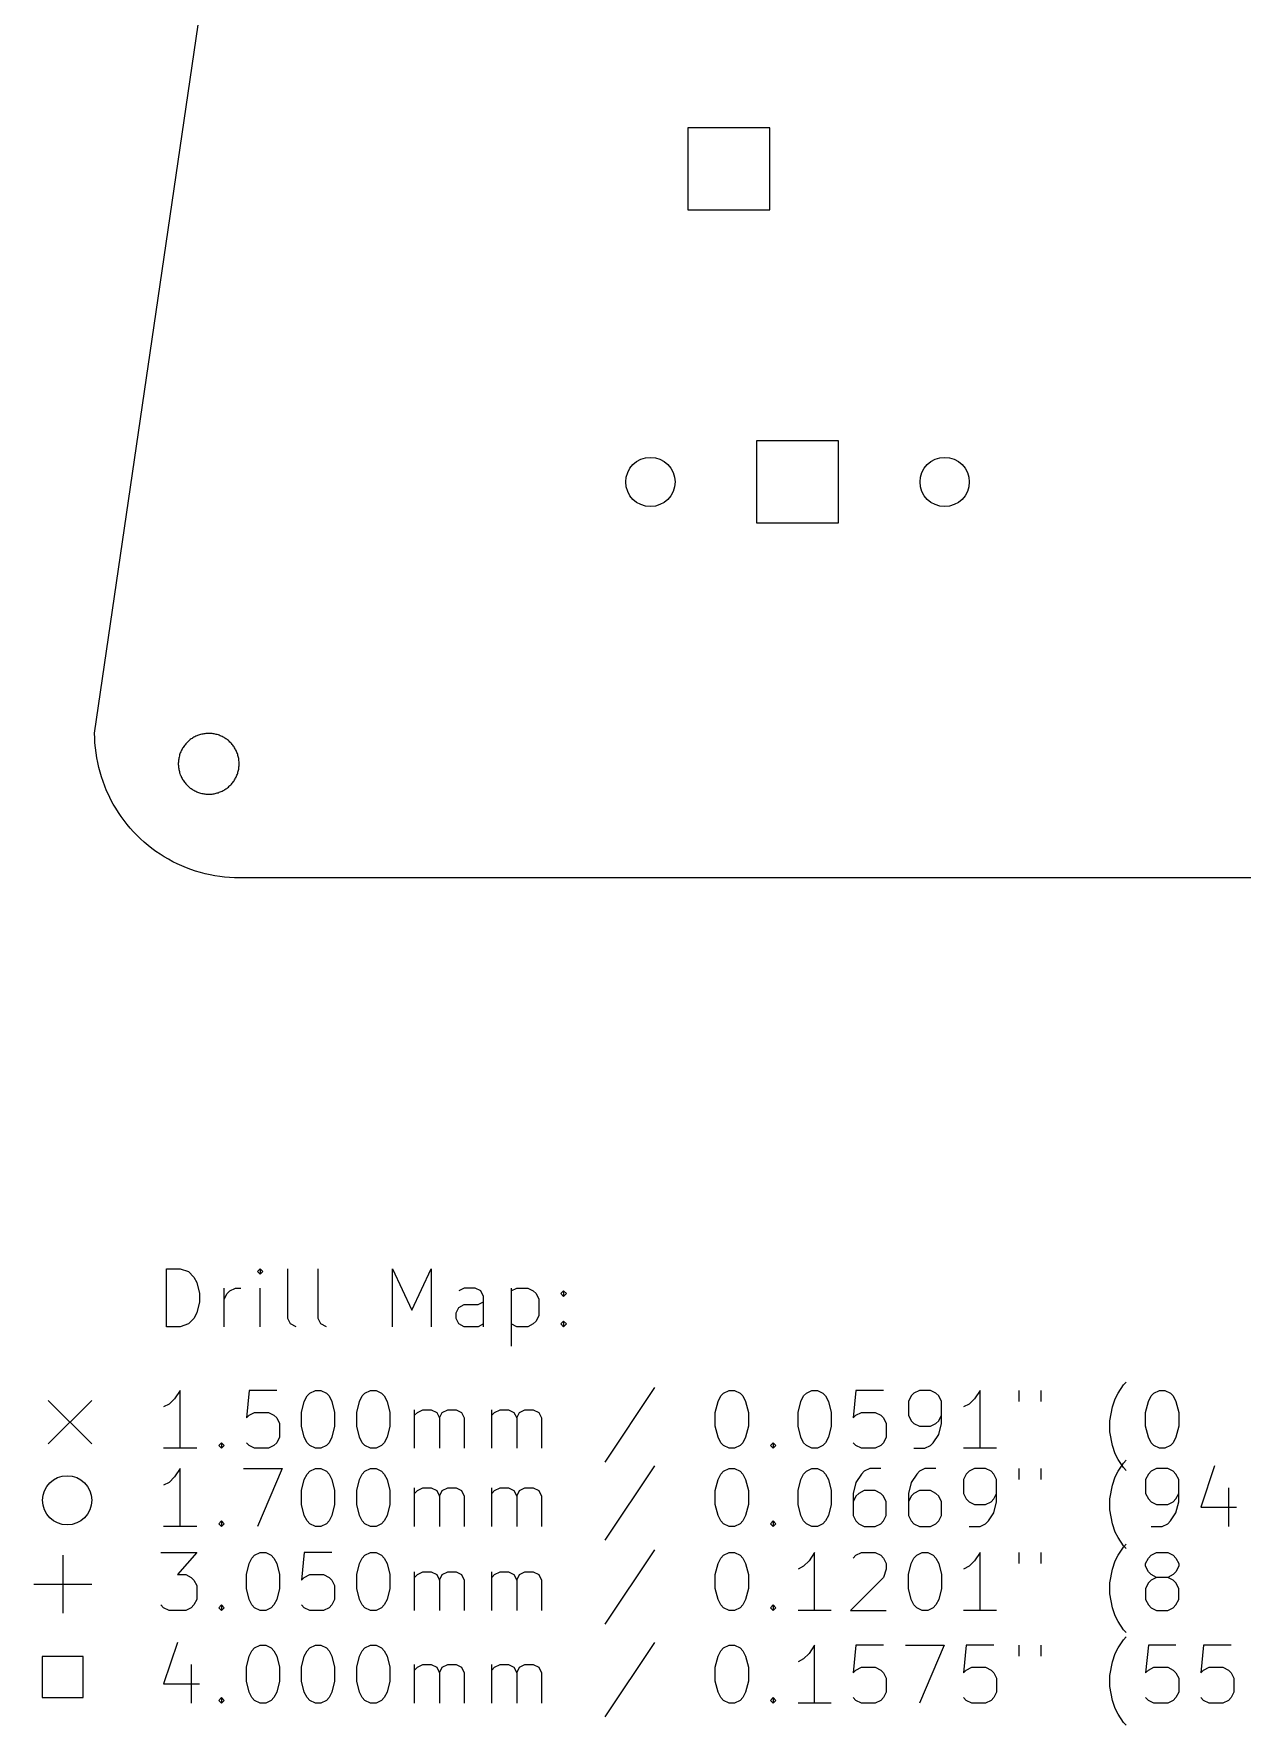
# Model space of a CAD drawing. Extents: x 52 to 383, y -189 to -68.
# Drawn here: x 51.6 to 93.4, y -189.4 to -130.9 of the extents above; entities that cross this region are included whole.
import ezdxf

# ---------------------------------------------------------------- set-up
doc = ezdxf.new("R2010")
doc.units = 0
doc.layers.add('BLACK', color=7, linetype='CONTINUOUS')

msp = doc.modelspace()

# ---------------------------------------------------------------- linework, layer by layer
at = {"layer": 'BLACK', "linetype": 'CONTINUOUS'}
for p, q in [((53.7373, -155.089), (65.8468, -72.1867)), ((77.0445, -134.192), (74.216, -134.192)), ((74.216, -134.192), (74.216, -137.021)), ((77.0445, -137.021), (77.0445, -134.192)), ((74.216, -137.021), (77.0445, -137.021)), ((79.4195, -145.002), (76.591, -145.002)), ((76.591, -145.002), (76.591, -147.831)), ((79.4195, -147.831), (79.4195, -145.002)), ((76.591, -147.831), (79.4195, -147.831)), ((53.7402, -155.26), (53.7373, -155.089)), ((53.7489, -155.431), (53.7402, -155.26)), ((56.9834, -155.362), (56.9564, -155.387)), ((57.0112, -155.339), (56.9834, -155.362)), ((57.0398, -155.316), (57.0112, -155.339)), ((57.0692, -155.294), (57.0398, -155.316)), ((57.0993, -155.274), (57.0692, -155.294)), ((57.1301, -155.254), (57.0993, -155.274)), ((57.1616, -155.236), (57.1301, -155.254)), ((57.1936, -155.219), (57.1616, -155.236)), ((57.2263, -155.202), (57.1936, -155.219)), ((57.2595, -155.187), (57.2263, -155.202)), ((57.2932, -155.174), (57.2595, -155.187)), ((57.3274, -155.161), (57.2932, -155.174)), ((57.362, -155.149), (57.3274, -155.161)), ((57.3969, -155.139), (57.362, -155.149)), ((57.4322, -155.13), (57.3969, -155.139)), ((57.4678, -155.122), (57.4322, -155.13)), ((57.5037, -155.116), (57.4678, -155.122)), ((57.5397, -155.11), (57.5037, -155.116)), ((57.5759, -155.106), (57.5397, -155.11)), ((57.6123, -155.103), (57.5759, -155.106)), ((57.6487, -155.102), (57.6123, -155.103)), ((57.6851, -155.101), (57.6487, -155.102)), ((57.7216, -155.102), (57.6851, -155.101)), ((57.7579, -155.105), (57.7216, -155.102)), ((57.7942, -155.108), (57.7579, -155.105)), ((57.8304, -155.113), (57.7942, -155.108)), ((57.8663, -155.119), (57.8304, -155.113)), ((57.902, -155.126), (57.8663, -155.119)), ((57.9375, -155.134), (57.902, -155.126)), ((57.9726, -155.144), (57.9375, -155.134)), ((58.0074, -155.155), (57.9726, -155.144)), ((58.0418, -155.167), (58.0074, -155.155)), ((58.0757, -155.18), (58.0418, -155.167)), ((58.1092, -155.195), (58.0757, -155.18)), ((58.1421, -155.21), (58.1092, -155.195)), ((58.1745, -155.227), (58.1421, -155.21)), ((58.2063, -155.245), (58.1745, -155.227)), ((58.2374, -155.264), (58.2063, -155.245)), ((58.2679, -155.284), (58.2374, -155.264)), ((58.2976, -155.305), (58.2679, -155.284)), ((58.3266, -155.327), (58.2976, -155.305)), ((58.3548, -155.35), (58.3266, -155.327)), ((58.3822, -155.374), (58.3548, -155.35)), ((58.4087, -155.399), (58.3822, -155.374)), ((53.7634, -155.601), (53.7489, -155.431)), ((53.7837, -155.77), (53.7634, -155.601)), ((53.8098, -155.939), (53.7837, -155.77)), ((53.8416, -156.107), (53.8098, -155.939)), ((56.6451, -155.952), (56.6388, -155.988)), ((56.6526, -155.916), (56.6451, -155.952)), ((56.6614, -155.881), (56.6526, -155.916)), ((56.6714, -155.846), (56.6614, -155.881)), ((56.6826, -155.811), (56.6714, -155.846)), ((56.695, -155.777), (56.6826, -155.811)), ((56.7086, -155.743), (56.695, -155.777)), ((56.7233, -155.71), (56.7086, -155.743)), ((56.7392, -155.677), (56.7233, -155.71)), ((56.7562, -155.645), (56.7392, -155.677)), ((56.7744, -155.613), (56.7562, -155.645)), ((56.7936, -155.582), (56.7744, -155.613)), ((56.8139, -155.552), (56.7936, -155.582)), ((56.8352, -155.522), (56.8139, -155.552)), ((56.8575, -155.494), (56.8352, -155.522)), ((56.8808, -155.466), (56.8575, -155.494)), ((56.9051, -155.438), (56.8808, -155.466)), ((56.9303, -155.412), (56.9051, -155.438)), ((56.9564, -155.387), (56.9303, -155.412)), ((58.4344, -155.425), (58.4087, -155.399)), ((58.4591, -155.452), (58.4344, -155.425)), ((58.483, -155.48), (58.4591, -155.452)), ((58.5058, -155.508), (58.483, -155.48)), ((58.5276, -155.537), (58.5058, -155.508)), ((58.5484, -155.567), (58.5276, -155.537)), ((58.5682, -155.598), (58.5484, -155.567)), ((58.5868, -155.629), (58.5682, -155.598)), ((58.6044, -155.661), (58.5868, -155.629)), ((58.6209, -155.693), (58.6044, -155.661)), ((58.6362, -155.726), (58.6209, -155.693)), ((58.6504, -155.76), (58.6362, -155.726)), ((58.6634, -155.794), (58.6504, -155.76)), ((58.6752, -155.829), (58.6634, -155.794)), ((58.6858, -155.863), (58.6752, -155.829)), ((58.6952, -155.899), (58.6858, -155.863)), ((58.7033, -155.934), (58.6952, -155.899)), ((58.7102, -155.97), (58.7033, -155.934)), ((53.8791, -156.274), (53.8416, -156.107)), ((53.9223, -156.439), (53.8791, -156.274)), ((53.9712, -156.602), (53.9223, -156.439)), ((56.6274, -156.097), (56.6262, -156.133)), ((56.6262, -156.133), (56.6262, -156.17)), ((56.6262, -156.17), (56.6274, -156.206)), ((56.63, -156.06), (56.6274, -156.097)), ((56.6274, -156.206), (56.63, -156.242)), ((56.6337, -156.024), (56.63, -156.06)), ((56.63, -156.242), (56.6337, -156.279)), ((56.6388, -155.988), (56.6337, -156.024)), ((56.6337, -156.279), (56.6388, -156.315)), ((56.6388, -156.315), (56.6451, -156.351)), ((56.6451, -156.351), (56.6526, -156.386)), ((56.6526, -156.386), (56.6614, -156.422)), ((56.6614, -156.422), (56.6714, -156.457)), ((56.6714, -156.457), (56.6826, -156.491)), ((56.6826, -156.491), (56.695, -156.526)), ((56.695, -156.526), (56.7086, -156.559)), ((58.6362, -156.576), (58.6504, -156.543)), ((58.6504, -156.543), (58.6634, -156.509)), ((58.6634, -156.509), (58.6752, -156.474)), ((58.6752, -156.474), (58.6858, -156.439)), ((58.6858, -156.439), (58.6952, -156.404)), ((58.6952, -156.404), (58.7033, -156.368)), ((58.7033, -156.368), (58.7102, -156.333)), ((58.7159, -156.006), (58.7102, -155.97)), ((58.7102, -156.333), (58.7159, -156.297)), ((58.7203, -156.042), (58.7159, -156.006)), ((58.7159, -156.297), (58.7203, -156.26)), ((58.7235, -156.078), (58.7203, -156.042)), ((58.7203, -156.26), (58.7235, -156.224)), ((58.7254, -156.115), (58.7235, -156.078)), ((58.7235, -156.224), (58.7254, -156.188)), ((58.726, -156.151), (58.7254, -156.115)), ((58.7254, -156.188), (58.726, -156.151)), ((54.0255, -156.764), (53.9712, -156.602)), ((54.0854, -156.924), (54.0255, -156.764)), ((54.1507, -157.082), (54.0854, -156.924)), ((54.2214, -157.237), (54.1507, -157.082)), ((56.7086, -156.559), (56.7233, -156.593)), ((56.7233, -156.593), (56.7392, -156.626)), ((56.7392, -156.626), (56.7562, -156.658)), ((56.7562, -156.658), (56.7744, -156.689)), ((56.7744, -156.689), (56.7936, -156.72)), ((56.7936, -156.72), (56.8139, -156.751)), ((56.8139, -156.751), (56.8352, -156.78)), ((56.8352, -156.78), (56.8575, -156.809)), ((56.8575, -156.809), (56.8808, -156.837)), ((56.8808, -156.837), (56.9051, -156.864)), ((56.9051, -156.864), (56.9303, -156.891)), ((56.9303, -156.891), (56.9564, -156.916)), ((56.9564, -156.916), (56.9834, -156.941)), ((56.9834, -156.941), (57.0112, -156.964)), ((57.0112, -156.964), (57.0398, -156.987)), ((57.0398, -156.987), (57.0692, -157.008)), ((57.0692, -157.008), (57.0993, -157.029)), ((57.0993, -157.029), (57.1301, -157.048)), ((57.1301, -157.048), (57.1616, -157.067)), ((57.1616, -157.067), (57.1936, -157.084)), ((57.1936, -157.084), (57.2263, -157.1)), ((57.2263, -157.1), (57.2595, -157.115)), ((57.2595, -157.115), (57.2932, -157.129)), ((57.2932, -157.129), (57.3274, -157.142)), ((58.0418, -157.136), (58.0757, -157.122)), ((58.0757, -157.122), (58.1092, -157.108)), ((58.1092, -157.108), (58.1421, -157.092)), ((58.1421, -157.092), (58.1745, -157.075)), ((58.1745, -157.075), (58.2063, -157.058)), ((58.2063, -157.058), (58.2374, -157.039)), ((58.2374, -157.039), (58.2679, -157.019)), ((58.2679, -157.019), (58.2976, -156.998)), ((58.2976, -156.998), (58.3266, -156.975)), ((58.3266, -156.975), (58.3548, -156.952)), ((58.3548, -156.952), (58.3822, -156.928)), ((58.3822, -156.928), (58.4087, -156.903)), ((58.4087, -156.903), (58.4344, -156.878)), ((58.4344, -156.878), (58.4591, -156.851)), ((58.4591, -156.851), (58.483, -156.823)), ((58.483, -156.823), (58.5058, -156.795)), ((58.5058, -156.795), (58.5276, -156.766)), ((58.5276, -156.766), (58.5484, -156.736)), ((58.5484, -156.736), (58.5682, -156.705)), ((58.5682, -156.705), (58.5868, -156.674)), ((58.5868, -156.674), (58.6044, -156.642)), ((58.6044, -156.642), (58.6209, -156.609)), ((58.6209, -156.609), (58.6362, -156.576)), ((54.2973, -157.39), (54.2214, -157.237)), ((54.3784, -157.541), (54.2973, -157.39)), ((54.4646, -157.688), (54.3784, -157.541)), ((54.5558, -157.833), (54.4646, -157.688)), ((57.3274, -157.142), (57.362, -157.153)), ((57.362, -157.153), (57.3969, -157.164)), ((57.3969, -157.164), (57.4322, -157.173)), ((57.4322, -157.173), (57.4678, -157.18)), ((57.4678, -157.18), (57.5037, -157.187)), ((57.5037, -157.187), (57.5397, -157.192)), ((57.5397, -157.192), (57.5759, -157.197)), ((57.5759, -157.197), (57.6123, -157.199)), ((57.6123, -157.199), (57.6487, -157.201)), ((57.6487, -157.201), (57.6851, -157.201)), ((57.6851, -157.201), (57.7216, -157.2)), ((57.7216, -157.2), (57.7579, -157.198)), ((57.7579, -157.198), (57.7942, -157.195)), ((57.7942, -157.195), (57.8304, -157.19)), ((57.8304, -157.19), (57.8663, -157.184)), ((57.8663, -157.184), (57.902, -157.177)), ((57.902, -157.177), (57.9375, -157.168)), ((57.9375, -157.168), (57.9726, -157.159)), ((57.9726, -157.159), (58.0074, -157.148)), ((58.0074, -157.148), (58.0418, -157.136)), ((54.6518, -157.974), (54.5558, -157.833)), ((54.7526, -158.112), (54.6518, -157.974)), ((54.8581, -158.246), (54.7526, -158.112)), ((54.9681, -158.377), (54.8581, -158.246)), ((55.0825, -158.503), (54.9681, -158.377)), ((55.2011, -158.626), (55.0825, -158.503)), ((55.3239, -158.745), (55.2011, -158.626)), ((55.4507, -158.859), (55.3239, -158.745)), ((55.5813, -158.969), (55.4507, -158.859)), ((55.7155, -159.075), (55.5813, -158.969)), ((55.8533, -159.176), (55.7155, -159.075)), ((55.9945, -159.272), (55.8533, -159.176)), ((56.1389, -159.363), (55.9945, -159.272)), ((56.2863, -159.449), (56.1389, -159.363)), ((56.4365, -159.531), (56.2863, -159.449)), ((56.5894, -159.606), (56.4365, -159.531)), ((56.7449, -159.677), (56.5894, -159.606)), ((56.9027, -159.743), (56.7449, -159.677)), ((57.0626, -159.803), (56.9027, -159.743)), ((57.2244, -159.857), (57.0626, -159.803)), ((57.3881, -159.906), (57.2244, -159.857)), ((57.5533, -159.949), (57.3881, -159.906)), ((57.7198, -159.987), (57.5533, -159.949)), ((57.8876, -160.019), (57.7198, -159.987)), ((58.0564, -160.045), (57.8876, -160.019)), ((58.2259, -160.065), (58.0564, -160.045)), ((58.3961, -160.08), (58.2259, -160.065)), ((58.5666, -160.088), (58.3961, -160.08)), ((58.7374, -160.091), (58.5666, -160.088)), ((120.829, -160.091), (58.7374, -160.091)), ((56.2135, -175.591), (56.2135, -173.591)), ((56.2135, -173.591), (56.6897, -173.591)), ((56.6897, -173.591), (56.9754, -173.686)), ((56.9754, -173.686), (57.1659, -173.877)), ((57.1659, -173.877), (57.2612, -174.067)), ((57.2612, -174.067), (57.3564, -174.448)), ((59.4516, -173.591), (59.3564, -173.686)), ((59.3564, -173.686), (59.4516, -173.782)), ((59.5469, -173.686), (59.4516, -173.591)), ((59.4516, -173.591), (59.4516, -173.782)), ((59.4516, -173.782), (59.5469, -173.686)), ((60.404, -175.306), (60.404, -173.591)), ((61.4516, -175.306), (61.4516, -173.591)), ((64.0231, -175.591), (64.0231, -173.591)), ((64.0231, -173.591), (64.6897, -175.02)), ((64.6897, -175.02), (65.3564, -173.591)), ((65.3564, -173.591), (65.3564, -175.591)), ((57.3564, -174.448), (57.3564, -174.734)), ((58.2135, -175.591), (58.2135, -174.258)), ((58.2135, -174.639), (58.3088, -174.448)), ((58.3088, -174.448), (58.404, -174.353)), ((58.404, -174.353), (58.5945, -174.258)), ((58.5945, -174.258), (58.785, -174.258)), ((59.4516, -175.591), (59.4516, -174.258)), ((66.4993, -174.258), (66.3088, -174.353)), ((66.8802, -174.258), (66.4993, -174.258)), ((67.0707, -174.353), (66.8802, -174.258)), ((67.1659, -174.544), (67.0707, -174.353)), ((67.1659, -175.591), (67.1659, -174.544)), ((68.1183, -174.258), (68.1183, -176.258)), ((68.1183, -174.353), (68.3088, -174.258)), ((68.3088, -174.258), (68.6897, -174.258)), ((68.6897, -174.258), (68.8802, -174.353)), ((68.8802, -174.353), (68.9754, -174.448)), ((68.9754, -174.448), (69.0707, -174.639)), ((69.0707, -174.639), (69.0707, -175.21)), ((69.8326, -174.448), (69.9278, -174.353)), ((69.9278, -174.544), (69.8326, -174.448)), ((69.9278, -174.353), (70.0231, -174.448)), ((69.9278, -174.353), (69.9278, -174.544)), ((70.0231, -174.448), (69.9278, -174.544)), ((57.2612, -175.115), (57.1659, -175.306)), ((57.3564, -174.734), (57.2612, -175.115)), ((66.2135, -175.115), (66.3088, -174.925)), ((66.2135, -175.306), (66.2135, -175.115)), ((66.3088, -174.925), (66.4993, -174.829)), ((66.4993, -174.829), (66.9754, -174.829)), ((66.9754, -174.829), (67.1659, -174.734)), ((69.0707, -175.21), (68.9754, -175.401)), ((56.6897, -175.591), (56.2135, -175.591)), ((56.9754, -175.496), (56.6897, -175.591)), ((57.1659, -175.306), (56.9754, -175.496)), ((60.4993, -175.496), (60.404, -175.306)), ((60.6897, -175.591), (60.4993, -175.496)), ((61.5469, -175.496), (61.4516, -175.306)), ((61.7373, -175.591), (61.5469, -175.496)), ((66.3088, -175.496), (66.2135, -175.306)), ((66.4993, -175.591), (66.3088, -175.496)), ((66.9754, -175.591), (66.4993, -175.591)), ((67.1659, -175.496), (66.9754, -175.591)), ((68.3088, -175.591), (68.1183, -175.496)), ((68.6897, -175.591), (68.3088, -175.591)), ((68.8802, -175.496), (68.6897, -175.591)), ((68.9754, -175.401), (68.8802, -175.496)), ((69.8326, -175.496), (69.9278, -175.401)), ((69.9278, -175.591), (69.8326, -175.496)), ((69.9278, -175.401), (70.0231, -175.496)), ((69.9278, -175.401), (69.9278, -175.591)), ((70.0231, -175.496), (69.9278, -175.591)), ((89.2612, -177.601), (89.3564, -177.506)), ((52.1373, -178.136), (53.6373, -179.636)), ((53.6373, -178.136), (52.1373, -179.636)), ((56.4993, -178.077), (56.3088, -178.267)), ((56.6897, -177.791), (56.4993, -178.077)), ((56.6897, -179.791), (56.6897, -177.791)), ((59.0707, -177.791), (58.9754, -178.744)), ((60.0231, -177.791), (59.0707, -177.791)), ((60.9754, -178.172), (61.0707, -177.982)), ((61.0707, -177.982), (61.1659, -177.886)), ((61.1659, -177.886), (61.3564, -177.791)), ((61.3564, -177.791), (61.5469, -177.791)), ((61.5469, -177.791), (61.7373, -177.886)), ((61.7373, -177.886), (61.8326, -177.982)), ((61.8326, -177.982), (61.9278, -178.172)), ((62.8802, -178.172), (62.9754, -177.982)), ((62.9754, -177.982), (63.0707, -177.886)), ((63.0707, -177.886), (63.2612, -177.791)), ((63.2612, -177.791), (63.4516, -177.791)), ((63.4516, -177.791), (63.6421, -177.886)), ((63.6421, -177.886), (63.7373, -177.982)), ((63.7373, -177.982), (63.8326, -178.172)), ((73.0707, -177.696), (71.3564, -180.267)), ((75.2612, -178.172), (75.3564, -177.982)), ((75.3564, -177.982), (75.4516, -177.886)), ((75.4516, -177.886), (75.6421, -177.791)), ((75.6421, -177.791), (75.8326, -177.791)), ((75.8326, -177.791), (76.0231, -177.886)), ((76.0231, -177.886), (76.1183, -177.982)), ((76.1183, -177.982), (76.2135, -178.172)), ((78.1183, -178.172), (78.2135, -177.982)), ((78.2135, -177.982), (78.3088, -177.886)), ((78.3088, -177.886), (78.4993, -177.791)), ((78.4993, -177.791), (78.6897, -177.791)), ((78.6897, -177.791), (78.8802, -177.886)), ((78.8802, -177.886), (78.9754, -177.982)), ((78.9754, -177.982), (79.0707, -178.172)), ((80.0231, -177.791), (79.9278, -178.744)), ((80.9754, -177.791), (80.0231, -177.791)), ((81.9278, -177.982), (81.8326, -178.172)), ((82.0231, -177.886), (81.9278, -177.982)), ((82.2135, -177.791), (82.0231, -177.886)), ((82.5945, -177.791), (82.2135, -177.791)), ((82.785, -177.886), (82.5945, -177.791)), ((82.8802, -177.982), (82.785, -177.886)), ((82.9754, -178.172), (82.8802, -177.982)), ((84.1183, -178.077), (83.9278, -178.267)), ((84.3088, -177.791), (84.1183, -178.077)), ((84.3088, -179.791), (84.3088, -177.791)), ((85.6421, -177.791), (85.6421, -178.172)), ((86.404, -177.791), (86.404, -178.172)), ((88.8802, -178.363), (88.9754, -178.077)), ((88.9754, -178.077), (89.0707, -177.886)), ((89.0707, -177.886), (89.2612, -177.601)), ((90.1183, -178.172), (90.2135, -177.982)), ((90.2135, -177.982), (90.3088, -177.886)), ((90.3088, -177.886), (90.4993, -177.791)), ((90.4993, -177.791), (90.6897, -177.791)), ((90.6897, -177.791), (90.8802, -177.886)), ((90.8802, -177.886), (90.9754, -177.982)), ((90.9754, -177.982), (91.0707, -178.172)), ((56.3088, -178.267), (56.1183, -178.363)), ((58.9754, -178.744), (59.0707, -178.648)), ((59.0707, -178.648), (59.2612, -178.553)), ((59.2612, -178.553), (59.7373, -178.553)), ((59.7373, -178.553), (59.9278, -178.648)), ((59.9278, -178.648), (60.0231, -178.744)), ((60.8802, -178.553), (60.9754, -178.172)), ((60.8802, -179.029), (60.8802, -178.553)), ((61.9278, -178.172), (62.0231, -178.553)), ((62.0231, -178.553), (62.0231, -179.029)), ((62.785, -178.553), (62.8802, -178.172)), ((62.785, -179.029), (62.785, -178.553)), ((63.8326, -178.172), (63.9278, -178.553)), ((63.9278, -178.553), (63.9278, -179.029)), ((64.785, -179.791), (64.785, -178.458)), ((64.785, -178.648), (64.8802, -178.553)), ((64.8802, -178.553), (65.0707, -178.458)), ((65.0707, -178.458), (65.3564, -178.458)), ((65.3564, -178.458), (65.5469, -178.553)), ((65.5469, -178.553), (65.6421, -178.744)), ((65.6421, -178.744), (65.7373, -178.553)), ((65.7373, -178.553), (65.9278, -178.458)), ((65.9278, -178.458), (66.2135, -178.458)), ((66.2135, -178.458), (66.404, -178.553)), ((66.404, -178.553), (66.4993, -178.744)), ((67.4516, -179.791), (67.4516, -178.458)), ((67.4516, -178.648), (67.5469, -178.553)), ((67.5469, -178.553), (67.7373, -178.458)), ((67.7373, -178.458), (68.0231, -178.458)), ((68.0231, -178.458), (68.2135, -178.553)), ((68.2135, -178.553), (68.3088, -178.744)), ((68.3088, -178.744), (68.404, -178.553)), ((68.404, -178.553), (68.5945, -178.458)), ((68.5945, -178.458), (68.8802, -178.458)), ((68.8802, -178.458), (69.0707, -178.553)), ((69.0707, -178.553), (69.1659, -178.744)), ((75.1659, -178.553), (75.2612, -178.172)), ((75.1659, -179.029), (75.1659, -178.553)), ((76.2135, -178.172), (76.3088, -178.553)), ((76.3088, -178.553), (76.3088, -179.029)), ((78.0231, -178.553), (78.1183, -178.172)), ((78.0231, -179.029), (78.0231, -178.553)), ((79.0707, -178.172), (79.1659, -178.553)), ((79.1659, -178.553), (79.1659, -179.029)), ((79.9278, -178.744), (80.0231, -178.648)), ((80.0231, -178.648), (80.2135, -178.553)), ((80.2135, -178.553), (80.6897, -178.553)), ((80.6897, -178.553), (80.8802, -178.648)), ((80.8802, -178.648), (80.9754, -178.744)), ((81.8326, -178.172), (81.8326, -178.648)), ((81.8326, -178.648), (81.9278, -178.839)), ((82.8802, -178.839), (82.9754, -178.648)), ((82.9754, -178.934), (82.9754, -178.172)), ((83.9278, -178.267), (83.7373, -178.363)), ((88.785, -178.839), (88.8802, -178.363)), ((90.0231, -178.553), (90.1183, -178.172)), ((90.0231, -179.029), (90.0231, -178.553)), ((91.0707, -178.172), (91.1659, -178.553)), ((91.1659, -178.553), (91.1659, -179.029)), ((60.0231, -178.744), (60.1183, -178.934)), ((60.1183, -178.934), (60.1183, -179.41)), ((60.9754, -179.41), (60.8802, -179.029)), ((62.0231, -179.029), (61.9278, -179.41)), ((62.8802, -179.41), (62.785, -179.029)), ((63.9278, -179.029), (63.8326, -179.41)), ((65.6421, -178.744), (65.6421, -179.791)), ((66.4993, -178.744), (66.4993, -179.791)), ((68.3088, -178.744), (68.3088, -179.791)), ((69.1659, -178.744), (69.1659, -179.791)), ((75.2612, -179.41), (75.1659, -179.029)), ((76.3088, -179.029), (76.2135, -179.41)), ((78.1183, -179.41), (78.0231, -179.029)), ((79.1659, -179.029), (79.0707, -179.41)), ((80.9754, -178.744), (81.0707, -178.934)), ((81.0707, -178.934), (81.0707, -179.41)), ((81.9278, -178.839), (82.0231, -178.934)), ((82.0231, -178.934), (82.2135, -179.029)), ((82.2135, -179.029), (82.5945, -179.029)), ((82.5945, -179.029), (82.785, -178.934)), ((82.6897, -179.601), (82.8802, -179.315)), ((82.785, -178.934), (82.8802, -178.839)), ((82.8802, -179.315), (82.9754, -178.934)), ((88.785, -179.22), (88.785, -178.839)), ((88.8802, -179.696), (88.785, -179.22)), ((90.1183, -179.41), (90.0231, -179.029)), ((91.1659, -179.029), (91.0707, -179.41)), ((57.2612, -179.791), (56.1183, -179.791)), ((58.0231, -179.696), (58.1183, -179.601)), ((58.1183, -179.791), (58.0231, -179.696)), ((58.1183, -179.601), (58.2135, -179.696)), ((58.1183, -179.601), (58.1183, -179.791)), ((58.2135, -179.696), (58.1183, -179.791)), ((59.0707, -179.696), (58.9754, -179.601)), ((59.2612, -179.791), (59.0707, -179.696)), ((59.7373, -179.791), (59.2612, -179.791)), ((59.9278, -179.696), (59.7373, -179.791)), ((60.0231, -179.601), (59.9278, -179.696)), ((60.1183, -179.41), (60.0231, -179.601)), ((61.0707, -179.601), (60.9754, -179.41)), ((61.1659, -179.696), (61.0707, -179.601)), ((61.3564, -179.791), (61.1659, -179.696)), ((61.5469, -179.791), (61.3564, -179.791)), ((61.7373, -179.696), (61.5469, -179.791)), ((61.8326, -179.601), (61.7373, -179.696)), ((61.9278, -179.41), (61.8326, -179.601)), ((62.9754, -179.601), (62.8802, -179.41)), ((63.0707, -179.696), (62.9754, -179.601)), ((63.2612, -179.791), (63.0707, -179.696)), ((63.4516, -179.791), (63.2612, -179.791)), ((63.6421, -179.696), (63.4516, -179.791)), ((63.7373, -179.601), (63.6421, -179.696)), ((63.8326, -179.41), (63.7373, -179.601)), ((75.3564, -179.601), (75.2612, -179.41)), ((75.4516, -179.696), (75.3564, -179.601)), ((75.6421, -179.791), (75.4516, -179.696)), ((75.8326, -179.791), (75.6421, -179.791)), ((76.0231, -179.696), (75.8326, -179.791)), ((76.1183, -179.601), (76.0231, -179.696)), ((76.2135, -179.41), (76.1183, -179.601)), ((77.0707, -179.696), (77.1659, -179.601)), ((77.1659, -179.791), (77.0707, -179.696)), ((77.1659, -179.601), (77.2612, -179.696)), ((77.1659, -179.601), (77.1659, -179.791)), ((77.2612, -179.696), (77.1659, -179.791)), ((78.2135, -179.601), (78.1183, -179.41)), ((78.3088, -179.696), (78.2135, -179.601)), ((78.4993, -179.791), (78.3088, -179.696)), ((78.6897, -179.791), (78.4993, -179.791)), ((78.8802, -179.696), (78.6897, -179.791)), ((78.9754, -179.601), (78.8802, -179.696)), ((79.0707, -179.41), (78.9754, -179.601)), ((80.0231, -179.696), (79.9278, -179.601)), ((80.2135, -179.791), (80.0231, -179.696)), ((80.6897, -179.791), (80.2135, -179.791)), ((80.8802, -179.696), (80.6897, -179.791)), ((80.9754, -179.601), (80.8802, -179.696)), ((81.0707, -179.41), (80.9754, -179.601)), ((82.0231, -179.791), (82.404, -179.791)), ((82.404, -179.791), (82.5945, -179.696)), ((82.5945, -179.696), (82.6897, -179.601)), ((84.8802, -179.791), (83.7373, -179.791)), ((88.9754, -179.982), (88.8802, -179.696)), ((90.2135, -179.601), (90.1183, -179.41)), ((90.3088, -179.696), (90.2135, -179.601)), ((90.4993, -179.791), (90.3088, -179.696)), ((90.6897, -179.791), (90.4993, -179.791)), ((90.8802, -179.696), (90.6897, -179.791)), ((90.9754, -179.601), (90.8802, -179.696)), ((91.0707, -179.41), (90.9754, -179.601)), ((56.6897, -180.491), (56.4993, -180.777)), ((56.6897, -182.491), (56.6897, -180.491)), ((58.8802, -180.491), (60.2135, -180.491)), ((60.2135, -180.491), (59.3564, -182.491)), ((61.1659, -180.586), (61.3564, -180.491)), ((61.3564, -180.491), (61.5469, -180.491)), ((61.5469, -180.491), (61.7373, -180.586)), ((63.0707, -180.586), (63.2612, -180.491)), ((63.2612, -180.491), (63.4516, -180.491)), ((63.4516, -180.491), (63.6421, -180.586)), ((73.0707, -180.396), (71.3564, -182.967)), ((75.4516, -180.586), (75.6421, -180.491)), ((75.6421, -180.491), (75.8326, -180.491)), ((75.8326, -180.491), (76.0231, -180.586)), ((78.3088, -180.586), (78.4993, -180.491)), ((78.4993, -180.491), (78.6897, -180.491)), ((78.6897, -180.491), (78.8802, -180.586)), ((80.4993, -180.491), (80.3088, -180.586)), ((80.8802, -180.491), (80.4993, -180.491)), ((82.404, -180.491), (82.2135, -180.586)), ((82.785, -180.491), (82.404, -180.491)), ((84.1183, -180.491), (83.9278, -180.586)), ((84.4993, -180.491), (84.1183, -180.491)), ((84.6897, -180.586), (84.4993, -180.491)), ((85.6421, -180.491), (85.6421, -180.872)), ((86.404, -180.491), (86.404, -180.872)), ((89.0707, -180.172), (88.9754, -179.982)), ((89.2612, -180.458), (89.0707, -180.172)), ((89.0707, -180.586), (89.2612, -180.301)), ((89.2612, -180.301), (89.3564, -180.206)), ((89.3564, -180.553), (89.2612, -180.458)), ((90.404, -180.491), (90.2135, -180.586)), ((90.785, -180.491), (90.404, -180.491)), ((90.9754, -180.586), (90.785, -180.491)), ((92.404, -180.396), (91.9278, -181.825)), ((56.3088, -180.967), (56.1183, -181.063)), ((56.4993, -180.777), (56.3088, -180.967)), ((60.8802, -181.253), (60.9754, -180.872)), ((60.9754, -180.872), (61.0707, -180.682)), ((61.0707, -180.682), (61.1659, -180.586)), ((61.7373, -180.586), (61.8326, -180.682)), ((61.8326, -180.682), (61.9278, -180.872)), ((61.9278, -180.872), (62.0231, -181.253)), ((62.785, -181.253), (62.8802, -180.872)), ((62.8802, -180.872), (62.9754, -180.682)), ((62.9754, -180.682), (63.0707, -180.586)), ((63.6421, -180.586), (63.7373, -180.682)), ((63.7373, -180.682), (63.8326, -180.872)), ((63.8326, -180.872), (63.9278, -181.253)), ((75.1659, -181.253), (75.2612, -180.872)), ((75.2612, -180.872), (75.3564, -180.682)), ((75.3564, -180.682), (75.4516, -180.586)), ((76.0231, -180.586), (76.1183, -180.682)), ((76.1183, -180.682), (76.2135, -180.872)), ((76.2135, -180.872), (76.3088, -181.253)), ((78.0231, -181.253), (78.1183, -180.872)), ((78.1183, -180.872), (78.2135, -180.682)), ((78.2135, -180.682), (78.3088, -180.586)), ((78.8802, -180.586), (78.9754, -180.682)), ((78.9754, -180.682), (79.0707, -180.872)), ((79.0707, -180.872), (79.1659, -181.253)), ((80.0231, -180.967), (79.9278, -181.348)), ((80.2135, -180.682), (80.0231, -180.967)), ((80.3088, -180.586), (80.2135, -180.682)), ((81.9278, -180.967), (81.8326, -181.348)), ((82.1183, -180.682), (81.9278, -180.967)), ((82.2135, -180.586), (82.1183, -180.682)), ((83.8326, -180.682), (83.7373, -180.872)), ((83.7373, -180.872), (83.7373, -181.348)), ((83.9278, -180.586), (83.8326, -180.682)), ((84.785, -180.682), (84.6897, -180.586)), ((84.8802, -180.872), (84.785, -180.682)), ((84.8802, -181.634), (84.8802, -180.872)), ((88.785, -181.539), (88.8802, -181.063)), ((88.8802, -181.063), (88.9754, -180.777)), ((88.9754, -180.777), (89.0707, -180.586)), ((90.1183, -180.682), (90.0231, -180.872)), ((90.0231, -180.872), (90.0231, -181.348)), ((90.2135, -180.586), (90.1183, -180.682)), ((91.0707, -180.682), (90.9754, -180.586)), ((91.1659, -180.872), (91.0707, -180.682)), ((91.1659, -181.634), (91.1659, -180.872)), ((60.8802, -181.729), (60.8802, -181.253)), ((62.0231, -181.253), (62.0231, -181.729)), ((62.785, -181.729), (62.785, -181.253)), ((63.9278, -181.253), (63.9278, -181.729)), ((64.785, -182.491), (64.785, -181.158)), ((64.785, -181.348), (64.8802, -181.253)), ((64.8802, -181.253), (65.0707, -181.158)), ((65.0707, -181.158), (65.3564, -181.158)), ((65.3564, -181.158), (65.5469, -181.253)), ((65.5469, -181.253), (65.6421, -181.444)), ((65.6421, -181.444), (65.7373, -181.253)), ((65.6421, -181.444), (65.6421, -182.491)), ((65.7373, -181.253), (65.9278, -181.158)), ((65.9278, -181.158), (66.2135, -181.158)), ((66.2135, -181.158), (66.404, -181.253)), ((66.404, -181.253), (66.4993, -181.444)), ((66.4993, -181.444), (66.4993, -182.491)), ((67.4516, -182.491), (67.4516, -181.158)), ((67.4516, -181.348), (67.5469, -181.253)), ((67.5469, -181.253), (67.7373, -181.158)), ((67.7373, -181.158), (68.0231, -181.158)), ((68.0231, -181.158), (68.2135, -181.253)), ((68.2135, -181.253), (68.3088, -181.444)), ((68.3088, -181.444), (68.404, -181.253)), ((68.3088, -181.444), (68.3088, -182.491)), ((68.404, -181.253), (68.5945, -181.158)), ((68.5945, -181.158), (68.8802, -181.158)), ((68.8802, -181.158), (69.0707, -181.253)), ((69.0707, -181.253), (69.1659, -181.444)), ((69.1659, -181.444), (69.1659, -182.491)), ((75.1659, -181.729), (75.1659, -181.253)), ((76.3088, -181.253), (76.3088, -181.729)), ((78.0231, -181.729), (78.0231, -181.253)), ((79.1659, -181.253), (79.1659, -181.729)), ((79.9278, -181.348), (79.9278, -182.11)), ((80.0231, -181.444), (79.9278, -181.634)), ((80.1183, -181.348), (80.0231, -181.444)), ((80.3088, -181.253), (80.1183, -181.348)), ((80.6897, -181.253), (80.3088, -181.253)), ((80.8802, -181.348), (80.6897, -181.253)), ((80.9754, -181.444), (80.8802, -181.348)), ((81.0707, -181.634), (80.9754, -181.444)), ((81.0707, -182.11), (81.0707, -181.634)), ((81.8326, -181.348), (81.8326, -182.11)), ((81.9278, -181.444), (81.8326, -181.634)), ((82.0231, -181.348), (81.9278, -181.444)), ((82.2135, -181.253), (82.0231, -181.348)), ((82.5945, -181.253), (82.2135, -181.253)), ((82.785, -181.348), (82.5945, -181.253)), ((82.8802, -181.444), (82.785, -181.348)), ((82.9754, -181.634), (82.8802, -181.444)), ((82.9754, -182.11), (82.9754, -181.634)), ((83.7373, -181.348), (83.8326, -181.539)), ((83.8326, -181.539), (83.9278, -181.634)), ((83.9278, -181.634), (84.1183, -181.729)), ((84.4993, -181.729), (84.6897, -181.634)), ((84.6897, -181.634), (84.785, -181.539)), ((84.785, -181.539), (84.8802, -181.348)), ((84.785, -182.015), (84.8802, -181.634)), ((88.785, -181.92), (88.785, -181.539)), ((90.0231, -181.348), (90.1183, -181.539)), ((90.1183, -181.539), (90.2135, -181.634)), ((90.2135, -181.634), (90.404, -181.729)), ((90.785, -181.729), (90.9754, -181.634)), ((90.9754, -181.634), (91.0707, -181.539)), ((91.0707, -181.539), (91.1659, -181.348)), ((91.0707, -182.015), (91.1659, -181.634)), ((92.8802, -181.158), (92.8802, -182.491)), ((60.9754, -182.11), (60.8802, -181.729)), ((61.0707, -182.301), (60.9754, -182.11)), ((61.9278, -182.11), (61.8326, -182.301)), ((62.0231, -181.729), (61.9278, -182.11)), ((62.8802, -182.11), (62.785, -181.729)), ((62.9754, -182.301), (62.8802, -182.11)), ((63.8326, -182.11), (63.7373, -182.301)), ((63.9278, -181.729), (63.8326, -182.11)), ((75.2612, -182.11), (75.1659, -181.729)), ((75.3564, -182.301), (75.2612, -182.11)), ((76.2135, -182.11), (76.1183, -182.301)), ((76.3088, -181.729), (76.2135, -182.11)), ((78.1183, -182.11), (78.0231, -181.729)), ((78.2135, -182.301), (78.1183, -182.11)), ((79.0707, -182.11), (78.9754, -182.301)), ((79.1659, -181.729), (79.0707, -182.11)), ((79.9278, -182.11), (80.0231, -182.301)), ((80.9754, -182.301), (81.0707, -182.11)), ((81.8326, -182.11), (81.9278, -182.301)), ((82.8802, -182.301), (82.9754, -182.11)), ((84.1183, -181.729), (84.4993, -181.729)), ((84.5945, -182.301), (84.785, -182.015)), ((88.8802, -182.396), (88.785, -181.92)), ((90.404, -181.729), (90.785, -181.729)), ((90.8802, -182.301), (91.0707, -182.015)), ((91.9278, -181.825), (93.1659, -181.825)), ((57.2612, -182.491), (56.1183, -182.491)), ((58.0231, -182.396), (58.1183, -182.301)), ((58.1183, -182.491), (58.0231, -182.396)), ((58.1183, -182.301), (58.2135, -182.396)), ((58.1183, -182.301), (58.1183, -182.491)), ((58.2135, -182.396), (58.1183, -182.491)), ((61.1659, -182.396), (61.0707, -182.301)), ((61.3564, -182.491), (61.1659, -182.396)), ((61.5469, -182.491), (61.3564, -182.491)), ((61.7373, -182.396), (61.5469, -182.491)), ((61.8326, -182.301), (61.7373, -182.396)), ((63.0707, -182.396), (62.9754, -182.301)), ((63.2612, -182.491), (63.0707, -182.396)), ((63.4516, -182.491), (63.2612, -182.491)), ((63.6421, -182.396), (63.4516, -182.491)), ((63.7373, -182.301), (63.6421, -182.396)), ((75.4516, -182.396), (75.3564, -182.301)), ((75.6421, -182.491), (75.4516, -182.396)), ((75.8326, -182.491), (75.6421, -182.491)), ((76.0231, -182.396), (75.8326, -182.491)), ((76.1183, -182.301), (76.0231, -182.396)), ((77.0707, -182.396), (77.1659, -182.301)), ((77.1659, -182.491), (77.0707, -182.396)), ((77.1659, -182.301), (77.2612, -182.396)), ((77.1659, -182.301), (77.1659, -182.491)), ((77.2612, -182.396), (77.1659, -182.491)), ((78.3088, -182.396), (78.2135, -182.301)), ((78.4993, -182.491), (78.3088, -182.396)), ((78.6897, -182.491), (78.4993, -182.491)), ((78.8802, -182.396), (78.6897, -182.491)), ((78.9754, -182.301), (78.8802, -182.396)), ((80.0231, -182.301), (80.1183, -182.396)), ((80.1183, -182.396), (80.3088, -182.491)), ((80.3088, -182.491), (80.6897, -182.491)), ((80.6897, -182.491), (80.8802, -182.396)), ((80.8802, -182.396), (80.9754, -182.301)), ((81.9278, -182.301), (82.0231, -182.396)), ((82.0231, -182.396), (82.2135, -182.491)), ((82.2135, -182.491), (82.5945, -182.491)), ((82.5945, -182.491), (82.785, -182.396)), ((82.785, -182.396), (82.8802, -182.301)), ((83.9278, -182.491), (84.3088, -182.491)), ((84.3088, -182.491), (84.4993, -182.396)), ((84.4993, -182.396), (84.5945, -182.301)), ((88.9754, -182.682), (88.8802, -182.396)), ((89.0707, -182.872), (88.9754, -182.682)), ((90.2135, -182.491), (90.5945, -182.491)), ((90.5945, -182.491), (90.785, -182.396)), ((90.785, -182.396), (90.8802, -182.301)), ((56.0231, -183.391), (57.2612, -183.391)), ((57.2612, -183.391), (56.5945, -184.153)), ((59.2612, -183.486), (59.4516, -183.391)), ((59.4516, -183.391), (59.6421, -183.391)), ((59.6421, -183.391), (59.8326, -183.486)), ((60.9754, -183.391), (60.8802, -184.344)), ((61.9278, -183.391), (60.9754, -183.391)), ((63.0707, -183.486), (63.2612, -183.391)), ((63.2612, -183.391), (63.4516, -183.391)), ((63.4516, -183.391), (63.6421, -183.486)), ((73.0707, -183.296), (71.3564, -185.867)), ((75.4516, -183.486), (75.6421, -183.391)), ((75.6421, -183.391), (75.8326, -183.391)), ((75.8326, -183.391), (76.0231, -183.486)), ((78.5945, -183.391), (78.404, -183.677)), ((78.5945, -185.391), (78.5945, -183.391)), ((80.0231, -183.486), (80.2135, -183.391)), ((80.2135, -183.391), (80.6897, -183.391)), ((80.6897, -183.391), (80.8802, -183.486)), ((82.1183, -183.486), (82.3088, -183.391)), ((82.3088, -183.391), (82.4993, -183.391)), ((82.4993, -183.391), (82.6897, -183.486)), ((84.3088, -183.391), (84.1183, -183.677)), ((84.3088, -185.391), (84.3088, -183.391)), ((85.6421, -183.391), (85.6421, -183.772)), ((86.404, -183.391), (86.404, -183.772)), ((89.2612, -183.158), (89.0707, -182.872)), ((89.0707, -183.486), (89.2612, -183.201)), ((89.2612, -183.201), (89.3564, -183.106)), ((89.3564, -183.253), (89.2612, -183.158)), ((90.2135, -183.486), (90.404, -183.391)), ((90.404, -183.391), (90.785, -183.391)), ((90.785, -183.391), (90.9754, -183.486)), ((52.6373, -183.486), (52.6373, -185.486)), ((58.9754, -184.153), (59.0707, -183.772)), ((59.0707, -183.772), (59.1659, -183.582)), ((59.1659, -183.582), (59.2612, -183.486)), ((59.8326, -183.486), (59.9278, -183.582)), ((59.9278, -183.582), (60.0231, -183.772)), ((60.0231, -183.772), (60.1183, -184.153)), ((62.785, -184.153), (62.8802, -183.772)), ((62.8802, -183.772), (62.9754, -183.582)), ((62.9754, -183.582), (63.0707, -183.486)), ((63.6421, -183.486), (63.7373, -183.582)), ((63.7373, -183.582), (63.8326, -183.772)), ((63.8326, -183.772), (63.9278, -184.153)), ((75.1659, -184.153), (75.2612, -183.772)), ((75.2612, -183.772), (75.3564, -183.582)), ((75.3564, -183.582), (75.4516, -183.486)), ((76.0231, -183.486), (76.1183, -183.582)), ((76.1183, -183.582), (76.2135, -183.772)), ((76.2135, -183.772), (76.3088, -184.153)), ((78.2135, -183.867), (78.0231, -183.963)), ((78.404, -183.677), (78.2135, -183.867)), ((79.9278, -183.582), (80.0231, -183.486)), ((80.8802, -183.486), (80.9754, -183.582)), ((80.9754, -183.582), (81.0707, -183.772)), ((81.0707, -183.963), (80.9754, -184.248)), ((81.0707, -183.772), (81.0707, -183.963)), ((81.8326, -184.153), (81.9278, -183.772)), ((81.9278, -183.772), (82.0231, -183.582)), ((82.0231, -183.582), (82.1183, -183.486)), ((82.6897, -183.486), (82.785, -183.582)), ((82.785, -183.582), (82.8802, -183.772)), ((82.8802, -183.772), (82.9754, -184.153)), ((83.9278, -183.867), (83.7373, -183.963)), ((84.1183, -183.677), (83.9278, -183.867)), ((88.785, -184.439), (88.8802, -183.963)), ((88.8802, -183.963), (88.9754, -183.677)), ((88.9754, -183.677), (89.0707, -183.486)), ((90.0231, -183.772), (90.1183, -183.582)), ((90.0231, -183.867), (90.0231, -183.772)), ((90.1183, -184.058), (90.0231, -183.867)), ((90.1183, -183.582), (90.2135, -183.486)), ((90.9754, -183.486), (91.0707, -183.582)), ((91.0707, -183.582), (91.1659, -183.772)), ((91.1659, -183.867), (91.0707, -184.058)), ((91.1659, -183.772), (91.1659, -183.867)), ((51.6373, -184.486), (53.6373, -184.486)), ((56.5945, -184.153), (56.8802, -184.153)), ((56.8802, -184.153), (57.0707, -184.248)), ((57.0707, -184.248), (57.1659, -184.344)), ((57.1659, -184.344), (57.2612, -184.534)), ((57.2612, -184.534), (57.2612, -185.01)), ((58.9754, -184.629), (58.9754, -184.153)), ((60.1183, -184.153), (60.1183, -184.629)), ((60.8802, -184.344), (60.9754, -184.248)), ((60.9754, -184.248), (61.1659, -184.153)), ((61.1659, -184.153), (61.6421, -184.153)), ((61.6421, -184.153), (61.8326, -184.248)), ((61.8326, -184.248), (61.9278, -184.344)), ((61.9278, -184.344), (62.0231, -184.534)), ((62.0231, -184.534), (62.0231, -185.01)), ((62.785, -184.629), (62.785, -184.153)), ((63.9278, -184.153), (63.9278, -184.629)), ((64.785, -185.391), (64.785, -184.058)), ((64.785, -184.248), (64.8802, -184.153)), ((64.8802, -184.153), (65.0707, -184.058)), ((65.0707, -184.058), (65.3564, -184.058)), ((65.3564, -184.058), (65.5469, -184.153)), ((65.5469, -184.153), (65.6421, -184.344)), ((65.6421, -184.344), (65.7373, -184.153)), ((65.6421, -184.344), (65.6421, -185.391)), ((65.7373, -184.153), (65.9278, -184.058)), ((65.9278, -184.058), (66.2135, -184.058)), ((66.2135, -184.058), (66.404, -184.153)), ((66.404, -184.153), (66.4993, -184.344)), ((66.4993, -184.344), (66.4993, -185.391)), ((67.4516, -185.391), (67.4516, -184.058)), ((67.4516, -184.248), (67.5469, -184.153)), ((67.5469, -184.153), (67.7373, -184.058)), ((67.7373, -184.058), (68.0231, -184.058)), ((68.0231, -184.058), (68.2135, -184.153)), ((68.2135, -184.153), (68.3088, -184.344)), ((68.3088, -184.344), (68.404, -184.153)), ((68.3088, -184.344), (68.3088, -185.391)), ((68.404, -184.153), (68.5945, -184.058)), ((68.5945, -184.058), (68.8802, -184.058)), ((68.8802, -184.058), (69.0707, -184.153)), ((69.0707, -184.153), (69.1659, -184.344)), ((69.1659, -184.344), (69.1659, -185.391)), ((75.1659, -184.629), (75.1659, -184.153)), ((76.3088, -184.153), (76.3088, -184.629)), ((80.9754, -184.248), (79.8326, -185.391)), ((81.8326, -184.629), (81.8326, -184.153)), ((82.9754, -184.153), (82.9754, -184.629)), ((88.785, -184.82), (88.785, -184.439)), ((90.1183, -184.439), (90.0231, -184.629)), ((90.2135, -184.153), (90.1183, -184.058)), ((90.2135, -184.344), (90.1183, -184.439)), ((90.404, -184.248), (90.2135, -184.153)), ((90.404, -184.248), (90.2135, -184.344)), ((90.785, -184.248), (90.404, -184.248)), ((90.9754, -184.153), (90.785, -184.248)), ((90.9754, -184.344), (90.785, -184.248)), ((91.0707, -184.058), (90.9754, -184.153)), ((91.0707, -184.439), (90.9754, -184.344)), ((91.1659, -184.629), (91.0707, -184.439)), ((57.2612, -185.01), (57.1659, -185.201)), ((59.0707, -185.01), (58.9754, -184.629)), ((59.1659, -185.201), (59.0707, -185.01)), ((60.0231, -185.01), (59.9278, -185.201)), ((60.1183, -184.629), (60.0231, -185.01)), ((62.0231, -185.01), (61.9278, -185.201)), ((62.8802, -185.01), (62.785, -184.629)), ((62.9754, -185.201), (62.8802, -185.01)), ((63.8326, -185.01), (63.7373, -185.201)), ((63.9278, -184.629), (63.8326, -185.01)), ((75.2612, -185.01), (75.1659, -184.629)), ((75.3564, -185.201), (75.2612, -185.01)), ((76.2135, -185.01), (76.1183, -185.201)), ((76.3088, -184.629), (76.2135, -185.01)), ((81.9278, -185.01), (81.8326, -184.629)), ((82.0231, -185.201), (81.9278, -185.01)), ((82.8802, -185.01), (82.785, -185.201)), ((82.9754, -184.629), (82.8802, -185.01)), ((88.8802, -185.296), (88.785, -184.82)), ((90.0231, -184.629), (90.0231, -185.01)), ((90.0231, -185.01), (90.1183, -185.201)), ((91.0707, -185.201), (91.1659, -185.01)), ((91.1659, -185.01), (91.1659, -184.629)), ((56.1183, -185.296), (56.0231, -185.201)), ((56.3088, -185.391), (56.1183, -185.296)), ((56.8802, -185.391), (56.3088, -185.391)), ((57.0707, -185.296), (56.8802, -185.391)), ((57.1659, -185.201), (57.0707, -185.296)), ((58.0231, -185.296), (58.1183, -185.201)), ((58.1183, -185.391), (58.0231, -185.296)), ((58.1183, -185.201), (58.2135, -185.296)), ((58.1183, -185.201), (58.1183, -185.391)), ((58.2135, -185.296), (58.1183, -185.391)), ((59.2612, -185.296), (59.1659, -185.201)), ((59.4516, -185.391), (59.2612, -185.296)), ((59.6421, -185.391), (59.4516, -185.391)), ((59.8326, -185.296), (59.6421, -185.391)), ((59.9278, -185.201), (59.8326, -185.296)), ((60.9754, -185.296), (60.8802, -185.201)), ((61.1659, -185.391), (60.9754, -185.296)), ((61.6421, -185.391), (61.1659, -185.391)), ((61.8326, -185.296), (61.6421, -185.391)), ((61.9278, -185.201), (61.8326, -185.296)), ((63.0707, -185.296), (62.9754, -185.201)), ((63.2612, -185.391), (63.0707, -185.296)), ((63.4516, -185.391), (63.2612, -185.391)), ((63.6421, -185.296), (63.4516, -185.391)), ((63.7373, -185.201), (63.6421, -185.296)), ((75.4516, -185.296), (75.3564, -185.201)), ((75.6421, -185.391), (75.4516, -185.296)), ((75.8326, -185.391), (75.6421, -185.391)), ((76.0231, -185.296), (75.8326, -185.391)), ((76.1183, -185.201), (76.0231, -185.296)), ((77.0707, -185.296), (77.1659, -185.201)), ((77.1659, -185.391), (77.0707, -185.296)), ((77.1659, -185.201), (77.2612, -185.296)), ((77.1659, -185.201), (77.1659, -185.391)), ((77.2612, -185.296), (77.1659, -185.391)), ((79.1659, -185.391), (78.0231, -185.391)), ((79.8326, -185.391), (81.0707, -185.391)), ((82.1183, -185.296), (82.0231, -185.201)), ((82.3088, -185.391), (82.1183, -185.296)), ((82.4993, -185.391), (82.3088, -185.391)), ((82.6897, -185.296), (82.4993, -185.391)), ((82.785, -185.201), (82.6897, -185.296)), ((84.8802, -185.391), (83.7373, -185.391)), ((88.9754, -185.582), (88.8802, -185.296)), ((89.0707, -185.772), (88.9754, -185.582)), ((90.1183, -185.201), (90.2135, -185.296)), ((90.2135, -185.296), (90.404, -185.391)), ((90.404, -185.391), (90.785, -185.391)), ((90.785, -185.391), (90.9754, -185.296)), ((90.9754, -185.296), (91.0707, -185.201)), ((89.2612, -186.058), (89.0707, -185.772)), ((89.3564, -186.153), (89.2612, -186.058)), ((89.2612, -186.401), (89.3564, -186.306)), ((56.5945, -186.496), (56.1183, -187.925)), ((59.0707, -186.972), (59.1659, -186.782)), ((59.1659, -186.782), (59.2612, -186.686)), ((59.2612, -186.686), (59.4516, -186.591)), ((59.4516, -186.591), (59.6421, -186.591)), ((59.6421, -186.591), (59.8326, -186.686)), ((59.8326, -186.686), (59.9278, -186.782)), ((59.9278, -186.782), (60.0231, -186.972)), ((60.9754, -186.972), (61.0707, -186.782)), ((61.0707, -186.782), (61.1659, -186.686)), ((61.1659, -186.686), (61.3564, -186.591)), ((61.3564, -186.591), (61.5469, -186.591)), ((61.5469, -186.591), (61.7373, -186.686)), ((61.7373, -186.686), (61.8326, -186.782)), ((61.8326, -186.782), (61.9278, -186.972)), ((62.8802, -186.972), (62.9754, -186.782)), ((62.9754, -186.782), (63.0707, -186.686)), ((63.0707, -186.686), (63.2612, -186.591)), ((63.2612, -186.591), (63.4516, -186.591)), ((63.4516, -186.591), (63.6421, -186.686)), ((63.6421, -186.686), (63.7373, -186.782)), ((63.7373, -186.782), (63.8326, -186.972)), ((73.0707, -186.496), (71.3564, -189.067)), ((75.2612, -186.972), (75.3564, -186.782)), ((75.3564, -186.782), (75.4516, -186.686)), ((75.4516, -186.686), (75.6421, -186.591)), ((75.6421, -186.591), (75.8326, -186.591)), ((75.8326, -186.591), (76.0231, -186.686)), ((76.0231, -186.686), (76.1183, -186.782)), ((76.1183, -186.782), (76.2135, -186.972)), ((78.404, -186.877), (78.2135, -187.067)), ((78.5945, -186.591), (78.404, -186.877)), ((78.5945, -188.591), (78.5945, -186.591)), ((80.0231, -186.591), (79.9278, -187.544)), ((80.9754, -186.591), (80.0231, -186.591)), ((81.7373, -186.591), (83.0707, -186.591)), ((83.0707, -186.591), (82.2135, -188.591)), ((83.8326, -186.591), (83.7373, -187.544)), ((84.785, -186.591), (83.8326, -186.591)), ((85.6421, -186.591), (85.6421, -186.972)), ((86.404, -186.591), (86.404, -186.972)), ((88.8802, -187.163), (88.9754, -186.877)), ((88.9754, -186.877), (89.0707, -186.686)), ((89.0707, -186.686), (89.2612, -186.401)), ((90.1183, -186.591), (90.0231, -187.544)), ((91.0707, -186.591), (90.1183, -186.591)), ((92.0231, -186.591), (91.9278, -187.544)), ((92.9754, -186.591), (92.0231, -186.591)), ((53.3445, -186.979), (51.9302, -186.979)), ((51.9302, -186.979), (51.9302, -188.394)), ((53.3445, -188.394), (53.3445, -186.979)), ((57.0707, -187.258), (57.0707, -188.591)), ((58.9754, -187.353), (59.0707, -186.972)), ((58.9754, -187.829), (58.9754, -187.353)), ((60.0231, -186.972), (60.1183, -187.353)), ((60.1183, -187.353), (60.1183, -187.829)), ((60.8802, -187.353), (60.9754, -186.972)), ((60.8802, -187.829), (60.8802, -187.353)), ((61.9278, -186.972), (62.0231, -187.353)), ((62.0231, -187.353), (62.0231, -187.829)), ((62.785, -187.353), (62.8802, -186.972)), ((62.785, -187.829), (62.785, -187.353)), ((63.8326, -186.972), (63.9278, -187.353)), ((63.9278, -187.353), (63.9278, -187.829)), ((64.785, -188.591), (64.785, -187.258)), ((64.785, -187.448), (64.8802, -187.353)), ((64.8802, -187.353), (65.0707, -187.258)), ((65.0707, -187.258), (65.3564, -187.258)), ((65.3564, -187.258), (65.5469, -187.353)), ((65.5469, -187.353), (65.6421, -187.544)), ((65.6421, -187.544), (65.7373, -187.353)), ((65.7373, -187.353), (65.9278, -187.258)), ((65.9278, -187.258), (66.2135, -187.258)), ((66.2135, -187.258), (66.404, -187.353)), ((66.404, -187.353), (66.4993, -187.544)), ((67.4516, -188.591), (67.4516, -187.258)), ((67.4516, -187.448), (67.5469, -187.353)), ((67.5469, -187.353), (67.7373, -187.258)), ((67.7373, -187.258), (68.0231, -187.258)), ((68.0231, -187.258), (68.2135, -187.353)), ((68.2135, -187.353), (68.3088, -187.544)), ((68.3088, -187.544), (68.404, -187.353)), ((68.404, -187.353), (68.5945, -187.258)), ((68.5945, -187.258), (68.8802, -187.258)), ((68.8802, -187.258), (69.0707, -187.353)), ((69.0707, -187.353), (69.1659, -187.544)), ((75.1659, -187.353), (75.2612, -186.972)), ((75.1659, -187.829), (75.1659, -187.353)), ((76.2135, -186.972), (76.3088, -187.353)), ((76.3088, -187.353), (76.3088, -187.829)), ((78.2135, -187.067), (78.0231, -187.163)), ((79.9278, -187.544), (80.0231, -187.448)), ((80.0231, -187.448), (80.2135, -187.353)), ((80.2135, -187.353), (80.6897, -187.353)), ((80.6897, -187.353), (80.8802, -187.448)), ((80.8802, -187.448), (80.9754, -187.544)), ((83.7373, -187.544), (83.8326, -187.448)), ((83.8326, -187.448), (84.0231, -187.353)), ((84.0231, -187.353), (84.4993, -187.353)), ((84.4993, -187.353), (84.6897, -187.448)), ((84.6897, -187.448), (84.785, -187.544)), ((88.785, -187.639), (88.8802, -187.163)), ((90.0231, -187.544), (90.1183, -187.448)), ((90.1183, -187.448), (90.3088, -187.353)), ((90.3088, -187.353), (90.785, -187.353)), ((90.785, -187.353), (90.9754, -187.448)), ((90.9754, -187.448), (91.0707, -187.544)), ((91.9278, -187.544), (92.0231, -187.448)), ((92.0231, -187.448), (92.2135, -187.353)), ((92.2135, -187.353), (92.6897, -187.353)), ((92.6897, -187.353), (92.8802, -187.448)), ((92.8802, -187.448), (92.9754, -187.544)), ((56.1183, -187.925), (57.3564, -187.925)), ((59.0707, -188.21), (58.9754, -187.829)), ((60.1183, -187.829), (60.0231, -188.21)), ((60.9754, -188.21), (60.8802, -187.829)), ((62.0231, -187.829), (61.9278, -188.21)), ((62.8802, -188.21), (62.785, -187.829)), ((63.9278, -187.829), (63.8326, -188.21)), ((65.6421, -187.544), (65.6421, -188.591)), ((66.4993, -187.544), (66.4993, -188.591)), ((68.3088, -187.544), (68.3088, -188.591)), ((69.1659, -187.544), (69.1659, -188.591)), ((75.2612, -188.21), (75.1659, -187.829)), ((76.3088, -187.829), (76.2135, -188.21)), ((80.9754, -187.544), (81.0707, -187.734)), ((81.0707, -187.734), (81.0707, -188.21)), ((84.785, -187.544), (84.8802, -187.734)), ((84.8802, -187.734), (84.8802, -188.21)), ((88.785, -188.02), (88.785, -187.639)), ((88.8802, -188.496), (88.785, -188.02)), ((91.0707, -187.544), (91.1659, -187.734)), ((91.1659, -187.734), (91.1659, -188.21)), ((92.9754, -187.544), (93.0707, -187.734)), ((93.0707, -187.734), (93.0707, -188.21)), ((51.9302, -188.394), (53.3445, -188.394)), ((58.0231, -188.496), (58.1183, -188.401)), ((58.1183, -188.591), (58.0231, -188.496)), ((58.1183, -188.401), (58.2135, -188.496)), ((58.1183, -188.401), (58.1183, -188.591)), ((58.2135, -188.496), (58.1183, -188.591)), ((59.1659, -188.401), (59.0707, -188.21)), ((59.2612, -188.496), (59.1659, -188.401)), ((59.4516, -188.591), (59.2612, -188.496)), ((59.6421, -188.591), (59.4516, -188.591)), ((59.8326, -188.496), (59.6421, -188.591)), ((59.9278, -188.401), (59.8326, -188.496)), ((60.0231, -188.21), (59.9278, -188.401)), ((61.0707, -188.401), (60.9754, -188.21)), ((61.1659, -188.496), (61.0707, -188.401)), ((61.3564, -188.591), (61.1659, -188.496)), ((61.5469, -188.591), (61.3564, -188.591)), ((61.7373, -188.496), (61.5469, -188.591)), ((61.8326, -188.401), (61.7373, -188.496)), ((61.9278, -188.21), (61.8326, -188.401)), ((62.9754, -188.401), (62.8802, -188.21)), ((63.0707, -188.496), (62.9754, -188.401)), ((63.2612, -188.591), (63.0707, -188.496)), ((63.4516, -188.591), (63.2612, -188.591)), ((63.6421, -188.496), (63.4516, -188.591)), ((63.7373, -188.401), (63.6421, -188.496)), ((63.8326, -188.21), (63.7373, -188.401)), ((75.3564, -188.401), (75.2612, -188.21)), ((75.4516, -188.496), (75.3564, -188.401)), ((75.6421, -188.591), (75.4516, -188.496)), ((75.8326, -188.591), (75.6421, -188.591)), ((76.0231, -188.496), (75.8326, -188.591)), ((76.1183, -188.401), (76.0231, -188.496)), ((76.2135, -188.21), (76.1183, -188.401)), ((77.0707, -188.496), (77.1659, -188.401)), ((77.1659, -188.591), (77.0707, -188.496)), ((77.1659, -188.401), (77.2612, -188.496)), ((77.1659, -188.401), (77.1659, -188.591)), ((77.2612, -188.496), (77.1659, -188.591)), ((79.1659, -188.591), (78.0231, -188.591)), ((80.0231, -188.496), (79.9278, -188.401)), ((80.2135, -188.591), (80.0231, -188.496)), ((80.6897, -188.591), (80.2135, -188.591)), ((80.8802, -188.496), (80.6897, -188.591)), ((80.9754, -188.401), (80.8802, -188.496)), ((81.0707, -188.21), (80.9754, -188.401)), ((83.8326, -188.496), (83.7373, -188.401)), ((84.0231, -188.591), (83.8326, -188.496)), ((84.4993, -188.591), (84.0231, -188.591)), ((84.6897, -188.496), (84.4993, -188.591)), ((84.785, -188.401), (84.6897, -188.496)), ((84.8802, -188.21), (84.785, -188.401)), ((88.9754, -188.782), (88.8802, -188.496)), ((90.1183, -188.496), (90.0231, -188.401)), ((90.3088, -188.591), (90.1183, -188.496)), ((90.785, -188.591), (90.3088, -188.591)), ((90.9754, -188.496), (90.785, -188.591)), ((91.0707, -188.401), (90.9754, -188.496)), ((91.1659, -188.21), (91.0707, -188.401)), ((92.0231, -188.496), (91.9278, -188.401)), ((92.2135, -188.591), (92.0231, -188.496)), ((92.6897, -188.591), (92.2135, -188.591)), ((92.8802, -188.496), (92.6897, -188.591)), ((92.9754, -188.401), (92.8802, -188.496)), ((93.0707, -188.21), (92.9754, -188.401)), ((89.0707, -188.972), (88.9754, -188.782)), ((89.2612, -189.258), (89.0707, -188.972)), ((89.3564, -189.353), (89.2612, -189.258))]:
    msp.add_line(p, q, dxfattribs=at)
at = {"layer": 'BLACK'}
for centre in [(72.9252, -146.417), (83.0852, -146.417), (52.7873, -181.586)]:
    msp.add_circle(centre, 0.85, dxfattribs=at)

doc.saveas('drawing.dxf')
